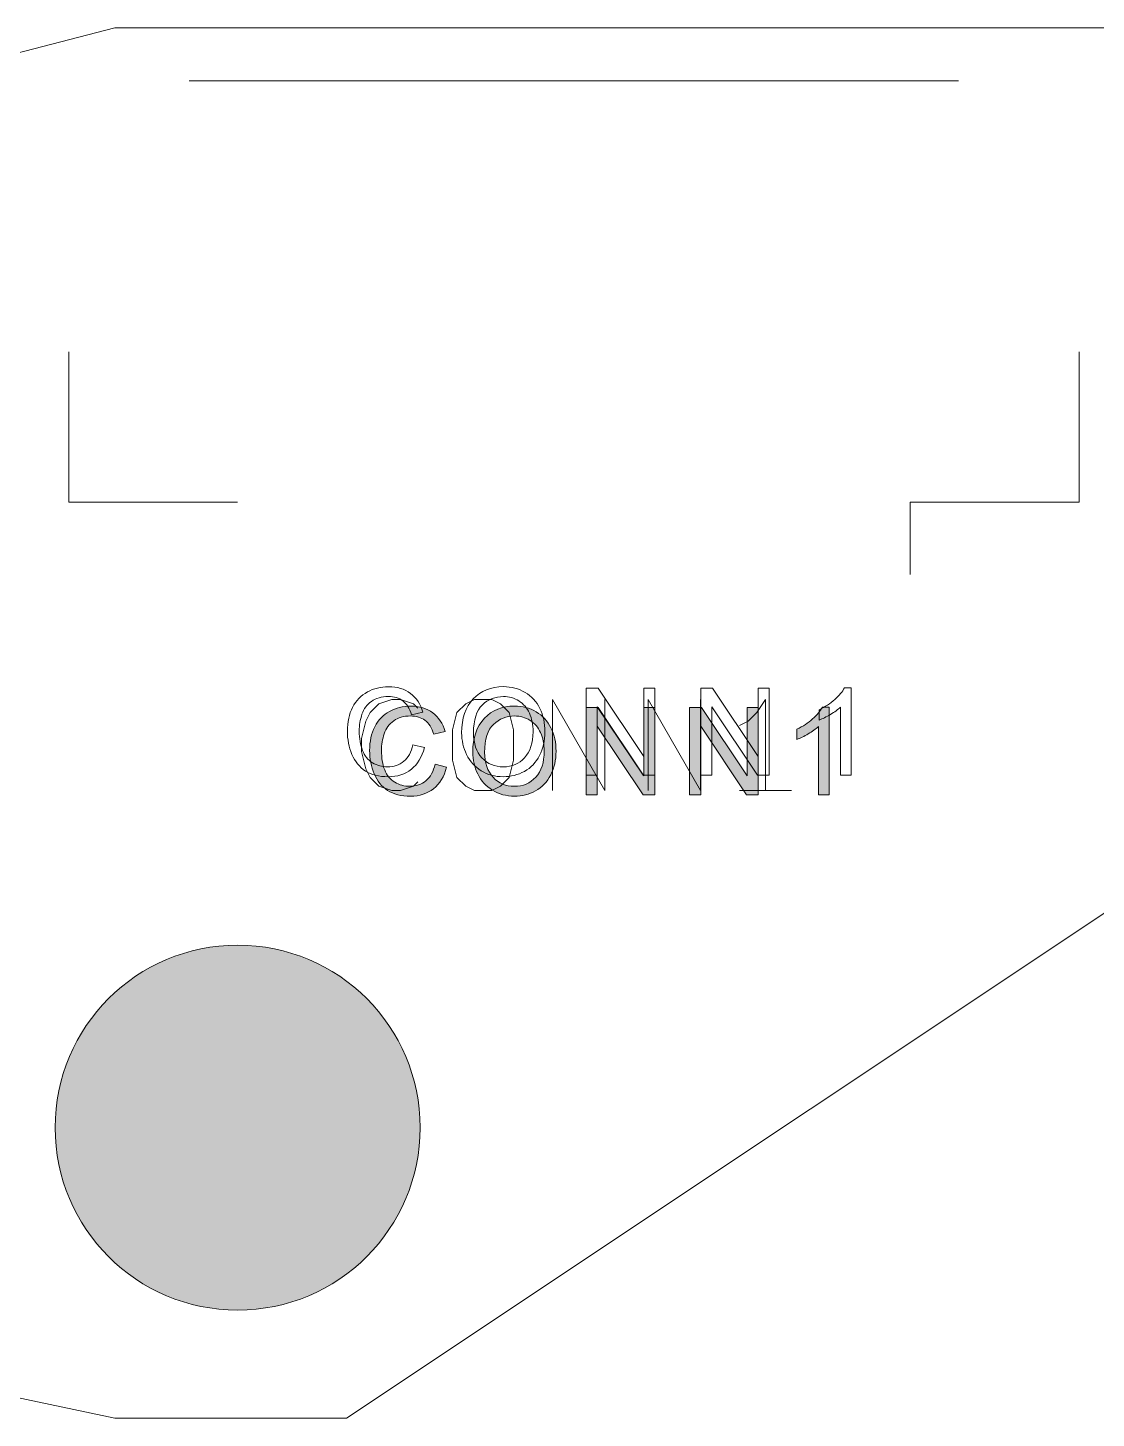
# Model space of a CAD drawing. Header units: inches. Extents: x 0 to 1.18, y 0 to 0.6.
# Drawn here: x 0.439 to 0.9, y 0.001 to 0.601 of the extents above; entities that cross this region are included whole.
import ezdxf

# ---------------------------------------------------------------- set-up
doc = ezdxf.new("R2010")
doc.units = ezdxf.units.IN
doc.header["$MEASUREMENT"] = 0
doc.layers.add('Layer 1', color=7, linetype='Continuous', lineweight=0)

# ---------------------------------------------------------------- blocks, each defined once
blk = doc.blocks.new('Block_4')
at = {"layer": 'Layer 1', "transparency": 33554687}
h = blk.add_hatch(color=7, dxfattribs=at)
h.dxf.hatch_style = 2
edge = h.paths.add_edge_path()
edge.add_spline(control_points=[(0.61513, 0.28328), (0.61513, 0.28328), (0.6201, 0.28201), (0.6201, 0.28201), (0.61906, 0.27794), (0.61719, 0.27482), (0.61447, 0.27268), (0.61176, 0.27053), (0.60845, 0.26946), (0.60455, 0.26946), (0.60049, 0.26946), (0.5972, 0.27029), (0.59466, 0.27193), (0.59212, 0.27357), (0.5902, 0.27596), (0.58887, 0.27911), (0.58755, 0.28223), (0.58689, 0.28558), (0.58689, 0.28917), (0.58689, 0.29308), (0.58763, 0.29649), (0.58912, 0.29941), (0.59062, 0.30232), (0.59275, 0.30454), (0.59551, 0.30605), (0.59827, 0.30756), (0.6013, 0.30832), (0.60461, 0.30832), (0.60838, 0.30832), (0.61155, 0.30736), (0.61411, 0.30545), (0.61667, 0.30353), (0.61845, 0.30084), (0.61947, 0.29737), (0.61947, 0.29737), (0.61457, 0.29622), (0.61457, 0.29622), (0.61369, 0.29895), (0.61243, 0.30094), (0.61077, 0.30219), (0.60912, 0.30344), (0.60703, 0.30406), (0.60452, 0.30406), (0.60163, 0.30406), (0.59922, 0.30337), (0.59728, 0.30199), (0.59534, 0.3006), (0.59398, 0.29875), (0.59319, 0.29641), (0.59241, 0.29408), (0.59201, 0.29167), (0.59201, 0.2892), (0.59201, 0.286), (0.59248, 0.2832), (0.59341, 0.28083), (0.59433, 0.27844), (0.59578, 0.27667), (0.59775, 0.27549), (0.59972, 0.27431), (0.60185, 0.27371), (0.60414, 0.27371), (0.60692, 0.27371), (0.60928, 0.27452), (0.61121, 0.27612), (0.61313, 0.27772), (0.61445, 0.28011), (0.61513, 0.28328)], knot_values=[0, 0, 0, 0, 1, 1, 1, 2, 2, 2, 3, 3, 3, 4, 4, 4, 5, 5, 5, 6, 6, 6, 7, 7, 7, 8, 8, 8, 9, 9, 9, 10, 10, 10, 11, 11, 11, 12, 12, 12, 13, 13, 13, 14, 14, 14, 15, 15, 15, 16, 16, 16, 17, 17, 17, 18, 18, 18, 19, 19, 19, 20, 20, 20, 21, 21, 21, 22, 22, 22, 22], degree=3, periodic=0)
h = blk.add_hatch(color=7, dxfattribs=at)
h.dxf.hatch_style = 2
edge = h.paths.add_edge_path()
edge.add_spline(control_points=[(0.63652, 0.28832), (0.63652, 0.28379), (0.63774, 0.28022), (0.64016, 0.27761), (0.64261, 0.27501), (0.64566, 0.27371), (0.64933, 0.27371), (0.65308, 0.27371), (0.65616, 0.27504), (0.65857, 0.27767), (0.66098, 0.2803), (0.6622, 0.28402), (0.6622, 0.28887), (0.6622, 0.29192), (0.66168, 0.29459), (0.66064, 0.29687), (0.65961, 0.29915), (0.65809, 0.30092), (0.65611, 0.30218), (0.65412, 0.30343), (0.65188, 0.30406), (0.64941, 0.30406), (0.64589, 0.30406), (0.64286, 0.30285), (0.64033, 0.30044), (0.63779, 0.29801), (0.63652, 0.29398), (0.63652, 0.28832)], knot_values=[0, 0, 0, 0, 1, 1, 1, 2, 2, 2, 3, 3, 3, 4, 4, 4, 5, 5, 5, 6, 6, 6, 7, 7, 7, 8, 8, 8, 9, 9, 9, 9], degree=3, periodic=0)
edge = h.paths.add_edge_path()
edge.add_spline(control_points=[(0.63139, 0.2884), (0.63139, 0.29464), (0.63307, 0.29952), (0.63641, 0.30305), (0.63976, 0.30658), (0.64408, 0.30834), (0.64939, 0.30834), (0.65285, 0.30834), (0.65598, 0.30752), (0.65876, 0.30585), (0.66155, 0.3042), (0.66367, 0.30189), (0.66513, 0.29892), (0.6666, 0.29596), (0.66732, 0.2926), (0.66732, 0.28884), (0.66732, 0.28503), (0.66656, 0.28162), (0.66501, 0.27862), (0.66348, 0.27561), (0.6613, 0.27333), (0.65849, 0.27178), (0.65567, 0.27024), (0.65262, 0.26946), (0.64936, 0.26946), (0.64582, 0.26946), (0.64266, 0.27032), (0.63988, 0.27203), (0.63708, 0.27374), (0.63498, 0.27607), (0.63354, 0.27903), (0.63211, 0.28198), (0.63139, 0.2851), (0.63139, 0.2884)], knot_values=[0, 0, 0, 0, 1, 1, 1, 2, 2, 2, 3, 3, 3, 4, 4, 4, 5, 5, 5, 6, 6, 6, 7, 7, 7, 8, 8, 8, 9, 9, 9, 10, 10, 10, 11, 11, 11, 11], degree=3, periodic=0)
h = blk.add_hatch(color=7, dxfattribs=at)
h.dxf.hatch_style = 2
edge = h.paths.add_edge_path()
edge.add_spline(control_points=[(0.68035, 0.2701), (0.68035, 0.2701), (0.68035, 0.30768), (0.68035, 0.30768), (0.68035, 0.30768), (0.68545, 0.30768), (0.68545, 0.30768), (0.68545, 0.30768), (0.70519, 0.27818), (0.70519, 0.27818), (0.70519, 0.27818), (0.70519, 0.30768), (0.70519, 0.30768), (0.70519, 0.30768), (0.70995, 0.30768), (0.70995, 0.30768), (0.70995, 0.30768), (0.70995, 0.2701), (0.70995, 0.2701), (0.70995, 0.2701), (0.70485, 0.2701), (0.70485, 0.2701), (0.70485, 0.2701), (0.68511, 0.29963), (0.68511, 0.29963), (0.68511, 0.29963), (0.68511, 0.2701), (0.68511, 0.2701), (0.68511, 0.2701), (0.68035, 0.2701), (0.68035, 0.2701)], knot_values=[0, 0, 0, 0, 1, 1, 1, 2, 2, 2, 3, 3, 3, 4, 4, 4, 5, 5, 5, 6, 6, 6, 7, 7, 7, 8, 8, 8, 9, 9, 9, 10, 10, 10, 10], degree=3, periodic=0)
h = blk.add_hatch(color=7, dxfattribs=at)
h.dxf.hatch_style = 2
edge = h.paths.add_edge_path()
edge.add_spline(control_points=[(0.72493, 0.2701), (0.72493, 0.2701), (0.72493, 0.30768), (0.72493, 0.30768), (0.72493, 0.30768), (0.73003, 0.30768), (0.73003, 0.30768), (0.73003, 0.30768), (0.74977, 0.27818), (0.74977, 0.27818), (0.74977, 0.27818), (0.74977, 0.30768), (0.74977, 0.30768), (0.74977, 0.30768), (0.75453, 0.30768), (0.75453, 0.30768), (0.75453, 0.30768), (0.75453, 0.2701), (0.75453, 0.2701), (0.75453, 0.2701), (0.74943, 0.2701), (0.74943, 0.2701), (0.74943, 0.2701), (0.7297, 0.29963), (0.7297, 0.29963), (0.7297, 0.29963), (0.7297, 0.2701), (0.7297, 0.2701), (0.7297, 0.2701), (0.72493, 0.2701), (0.72493, 0.2701)], knot_values=[0, 0, 0, 0, 1, 1, 1, 2, 2, 2, 3, 3, 3, 4, 4, 4, 5, 5, 5, 6, 6, 6, 7, 7, 7, 8, 8, 8, 9, 9, 9, 10, 10, 10, 10], degree=3, periodic=0)
h = blk.add_hatch(color=7, dxfattribs=at)
h.dxf.hatch_style = 2
edge = h.paths.add_edge_path()
edge.add_spline(control_points=[(0.78507, 0.2701), (0.78507, 0.2701), (0.78046, 0.2701), (0.78046, 0.2701), (0.78046, 0.2701), (0.78046, 0.2995), (0.78046, 0.2995), (0.77935, 0.29844), (0.77789, 0.29738), (0.7761, 0.29632), (0.77429, 0.29526), (0.77266, 0.29447), (0.77123, 0.29394), (0.77123, 0.29394), (0.77123, 0.29839), (0.77123, 0.29839), (0.77382, 0.29961), (0.77607, 0.30108), (0.77799, 0.30281), (0.77993, 0.30453), (0.78129, 0.30621), (0.7821, 0.30783), (0.7821, 0.30783), (0.78507, 0.30783), (0.78507, 0.30783), (0.78507, 0.30783), (0.78507, 0.2701), (0.78507, 0.2701)], knot_values=[0, 0, 0, 0, 1, 1, 1, 2, 2, 2, 3, 3, 3, 4, 4, 4, 5, 5, 5, 6, 6, 6, 7, 7, 7, 8, 8, 8, 9, 9, 9, 9], degree=3, periodic=0)
at = {"layer": 'Layer 1'}
for points, knots in [([(0.61513, 0.28328), (0.61513, 0.28328), (0.6201, 0.28201), (0.6201, 0.28201), (0.61906, 0.27794), (0.61719, 0.27482), (0.61447, 0.27268), (0.61176, 0.27053), (0.60845, 0.26946), (0.60455, 0.26946), (0.60049, 0.26946), (0.5972, 0.27029), (0.59466, 0.27193), (0.59212, 0.27357), (0.5902, 0.27596), (0.58887, 0.27911), (0.58755, 0.28223), (0.58689, 0.28558), (0.58689, 0.28917), (0.58689, 0.29308), (0.58763, 0.29649), (0.58912, 0.29941), (0.59062, 0.30232), (0.59275, 0.30454), (0.59551, 0.30605), (0.59827, 0.30756), (0.6013, 0.30832), (0.60461, 0.30832), (0.60838, 0.30832), (0.61155, 0.30736), (0.61411, 0.30545), (0.61667, 0.30353), (0.61845, 0.30084), (0.61947, 0.29737), (0.61947, 0.29737), (0.61457, 0.29622), (0.61457, 0.29622), (0.61369, 0.29895), (0.61243, 0.30094), (0.61077, 0.30219), (0.60912, 0.30344), (0.60703, 0.30406), (0.60452, 0.30406), (0.60163, 0.30406), (0.59922, 0.30337), (0.59728, 0.30199), (0.59534, 0.3006), (0.59398, 0.29875), (0.59319, 0.29641), (0.59241, 0.29408), (0.59201, 0.29167), (0.59201, 0.2892), (0.59201, 0.286), (0.59248, 0.2832), (0.59341, 0.28083), (0.59433, 0.27844), (0.59578, 0.27667), (0.59775, 0.27549), (0.59972, 0.27431), (0.60185, 0.27371), (0.60414, 0.27371), (0.60692, 0.27371), (0.60928, 0.27452), (0.61121, 0.27612), (0.61313, 0.27772), (0.61445, 0.28011), (0.61513, 0.28328)], [0, 0, 0, 0, 1, 1, 1, 2, 2, 2, 3, 3, 3, 4, 4, 4, 5, 5, 5, 6, 6, 6, 7, 7, 7, 8, 8, 8, 9, 9, 9, 10, 10, 10, 11, 11, 11, 12, 12, 12, 13, 13, 13, 14, 14, 14, 15, 15, 15, 16, 16, 16, 17, 17, 17, 18, 18, 18, 19, 19, 19, 20, 20, 20, 21, 21, 21, 22, 22, 22, 22]), ([(0.63139, 0.2884), (0.63139, 0.29464), (0.63307, 0.29952), (0.63641, 0.30305), (0.63976, 0.30658), (0.64408, 0.30834), (0.64939, 0.30834), (0.65285, 0.30834), (0.65598, 0.30752), (0.65876, 0.30585), (0.66155, 0.3042), (0.66367, 0.30189), (0.66513, 0.29892), (0.6666, 0.29596), (0.66732, 0.2926), (0.66732, 0.28884), (0.66732, 0.28503), (0.66656, 0.28162), (0.66501, 0.27862), (0.66348, 0.27561), (0.6613, 0.27333), (0.65849, 0.27178), (0.65567, 0.27024), (0.65262, 0.26946), (0.64936, 0.26946), (0.64582, 0.26946), (0.64266, 0.27032), (0.63988, 0.27203), (0.63708, 0.27374), (0.63498, 0.27607), (0.63354, 0.27903), (0.63211, 0.28198), (0.63139, 0.2851), (0.63139, 0.2884)], [0, 0, 0, 0, 1, 1, 1, 2, 2, 2, 3, 3, 3, 4, 4, 4, 5, 5, 5, 6, 6, 6, 7, 7, 7, 8, 8, 8, 9, 9, 9, 10, 10, 10, 11, 11, 11, 11]), ([(0.68035, 0.2701), (0.68035, 0.2701), (0.68035, 0.30768), (0.68035, 0.30768), (0.68035, 0.30768), (0.68545, 0.30768), (0.68545, 0.30768), (0.68545, 0.30768), (0.70519, 0.27818), (0.70519, 0.27818), (0.70519, 0.27818), (0.70519, 0.30768), (0.70519, 0.30768), (0.70519, 0.30768), (0.70995, 0.30768), (0.70995, 0.30768), (0.70995, 0.30768), (0.70995, 0.2701), (0.70995, 0.2701), (0.70995, 0.2701), (0.70485, 0.2701), (0.70485, 0.2701), (0.70485, 0.2701), (0.68511, 0.29963), (0.68511, 0.29963), (0.68511, 0.29963), (0.68511, 0.2701), (0.68511, 0.2701), (0.68511, 0.2701), (0.68035, 0.2701), (0.68035, 0.2701)], [0, 0, 0, 0, 1, 1, 1, 2, 2, 2, 3, 3, 3, 4, 4, 4, 5, 5, 5, 6, 6, 6, 7, 7, 7, 8, 8, 8, 9, 9, 9, 10, 10, 10, 10]), ([(0.72493, 0.2701), (0.72493, 0.2701), (0.72493, 0.30768), (0.72493, 0.30768), (0.72493, 0.30768), (0.73003, 0.30768), (0.73003, 0.30768), (0.73003, 0.30768), (0.74977, 0.27818), (0.74977, 0.27818), (0.74977, 0.27818), (0.74977, 0.30768), (0.74977, 0.30768), (0.74977, 0.30768), (0.75453, 0.30768), (0.75453, 0.30768), (0.75453, 0.30768), (0.75453, 0.2701), (0.75453, 0.2701), (0.75453, 0.2701), (0.74943, 0.2701), (0.74943, 0.2701), (0.74943, 0.2701), (0.7297, 0.29963), (0.7297, 0.29963), (0.7297, 0.29963), (0.7297, 0.2701), (0.7297, 0.2701), (0.7297, 0.2701), (0.72493, 0.2701), (0.72493, 0.2701)], [0, 0, 0, 0, 1, 1, 1, 2, 2, 2, 3, 3, 3, 4, 4, 4, 5, 5, 5, 6, 6, 6, 7, 7, 7, 8, 8, 8, 9, 9, 9, 10, 10, 10, 10]), ([(0.78507, 0.2701), (0.78507, 0.2701), (0.78046, 0.2701), (0.78046, 0.2701), (0.78046, 0.2701), (0.78046, 0.2995), (0.78046, 0.2995), (0.77935, 0.29844), (0.77789, 0.29738), (0.7761, 0.29632), (0.77429, 0.29526), (0.77266, 0.29447), (0.77123, 0.29394), (0.77123, 0.29394), (0.77123, 0.29839), (0.77123, 0.29839), (0.77382, 0.29961), (0.77607, 0.30108), (0.77799, 0.30281), (0.77993, 0.30453), (0.78129, 0.30621), (0.7821, 0.30783), (0.7821, 0.30783), (0.78507, 0.30783), (0.78507, 0.30783), (0.78507, 0.30783), (0.78507, 0.2701), (0.78507, 0.2701)], [0, 0, 0, 0, 1, 1, 1, 2, 2, 2, 3, 3, 3, 4, 4, 4, 5, 5, 5, 6, 6, 6, 7, 7, 7, 8, 8, 8, 9, 9, 9, 9]), ([(0.63652, 0.28832), (0.63652, 0.28379), (0.63774, 0.28022), (0.64016, 0.27761), (0.64261, 0.27501), (0.64566, 0.27371), (0.64933, 0.27371), (0.65308, 0.27371), (0.65616, 0.27504), (0.65857, 0.27767), (0.66098, 0.2803), (0.6622, 0.28402), (0.6622, 0.28887), (0.6622, 0.29192), (0.66168, 0.29459), (0.66064, 0.29687), (0.65961, 0.29915), (0.65809, 0.30092), (0.65611, 0.30218), (0.65412, 0.30343), (0.65188, 0.30406), (0.64941, 0.30406), (0.64589, 0.30406), (0.64286, 0.30285), (0.64033, 0.30044), (0.63779, 0.29801), (0.63652, 0.29398), (0.63652, 0.28832)], [0, 0, 0, 0, 1, 1, 1, 2, 2, 2, 3, 3, 3, 4, 4, 4, 5, 5, 5, 6, 6, 6, 7, 7, 7, 8, 8, 8, 9, 9, 9, 9])]:
    blk.add_open_spline(points, degree=3, knots=knots, dxfattribs=at)
blk = doc.blocks.new('Block_3')
at = {"layer": 'Layer 1'}
blk.add_blockref('Block_4', (0, 0), dxfattribs=at)
blk = doc.blocks.new('Block_6')
at = {"layer": 'Layer 1', "color": 7, "lineweight": 15}
for points, knots in [([(0.60554, 0.29166), (0.60554, 0.29166), (0.61051, 0.2904), (0.61051, 0.2904), (0.60947, 0.28632), (0.6076, 0.2832), (0.60489, 0.28106), (0.60217, 0.27892), (0.59886, 0.27785), (0.59496, 0.27785), (0.5909, 0.27785), (0.58761, 0.27867), (0.58507, 0.28031), (0.58253, 0.28196), (0.58061, 0.28435), (0.57928, 0.28748), (0.57796, 0.29061), (0.5773, 0.29397), (0.5773, 0.29755), (0.5773, 0.30147), (0.57804, 0.30488), (0.57954, 0.30779), (0.58103, 0.3107), (0.58316, 0.31292), (0.58592, 0.31443), (0.58868, 0.31594), (0.59172, 0.3167), (0.59502, 0.3167), (0.5988, 0.3167), (0.60196, 0.31574), (0.60452, 0.31383), (0.60708, 0.31192), (0.60886, 0.30922), (0.60988, 0.30575), (0.60988, 0.30575), (0.60498, 0.3046), (0.60498, 0.3046), (0.6041, 0.30733), (0.60284, 0.30933), (0.60118, 0.31057), (0.59953, 0.31182), (0.59744, 0.31245), (0.59493, 0.31245), (0.59204, 0.31245), (0.58963, 0.31175), (0.58769, 0.31037), (0.58575, 0.30899), (0.58439, 0.30713), (0.5836, 0.3048), (0.58282, 0.30246), (0.58242, 0.30006), (0.58242, 0.29758), (0.58242, 0.29438), (0.58289, 0.29159), (0.58382, 0.28921), (0.58474, 0.28682), (0.5862, 0.28505), (0.58816, 0.28387), (0.59013, 0.28269), (0.59226, 0.28209), (0.59455, 0.28209), (0.59733, 0.28209), (0.59969, 0.2829), (0.60162, 0.2845), (0.60354, 0.28611), (0.60486, 0.28849), (0.60554, 0.29166)], [0, 0, 0, 0, 1, 1, 1, 2, 2, 2, 3, 3, 3, 4, 4, 4, 5, 5, 5, 6, 6, 6, 7, 7, 7, 8, 8, 8, 9, 9, 9, 10, 10, 10, 11, 11, 11, 12, 12, 12, 13, 13, 13, 14, 14, 14, 15, 15, 15, 16, 16, 16, 17, 17, 17, 18, 18, 18, 19, 19, 19, 20, 20, 20, 21, 21, 21, 22, 22, 22, 22]), ([(0.62659, 0.29679), (0.62659, 0.30302), (0.62827, 0.3079), (0.63161, 0.31143), (0.63496, 0.31496), (0.63928, 0.31672), (0.64459, 0.31672), (0.64804, 0.31672), (0.65118, 0.3159), (0.65396, 0.31424), (0.65675, 0.31258), (0.65887, 0.31027), (0.66033, 0.3073), (0.6618, 0.30434), (0.66252, 0.30098), (0.66252, 0.29722), (0.66252, 0.29341), (0.66176, 0.29), (0.66021, 0.28699), (0.65868, 0.28398), (0.65649, 0.28171), (0.65369, 0.28016), (0.65087, 0.27862), (0.64781, 0.27785), (0.64456, 0.27785), (0.64102, 0.27785), (0.63786, 0.2787), (0.63508, 0.28041), (0.63228, 0.28212), (0.63018, 0.28444), (0.62874, 0.2874), (0.62731, 0.29036), (0.62659, 0.29348), (0.62659, 0.29679)], [0, 0, 0, 0, 1, 1, 1, 2, 2, 2, 3, 3, 3, 4, 4, 4, 5, 5, 5, 6, 6, 6, 7, 7, 7, 8, 8, 8, 9, 9, 9, 10, 10, 10, 11, 11, 11, 11]), ([(0.63171, 0.29671), (0.63171, 0.29218), (0.63293, 0.28861), (0.63536, 0.286), (0.6378, 0.28339), (0.64086, 0.28209), (0.64453, 0.28209), (0.64827, 0.28209), (0.65135, 0.28342), (0.65377, 0.28604), (0.65618, 0.28868), (0.6574, 0.29241), (0.6574, 0.29725), (0.6574, 0.30031), (0.65687, 0.30297), (0.65584, 0.30526), (0.65481, 0.30754), (0.65329, 0.30931), (0.65131, 0.31056), (0.64932, 0.31181), (0.64708, 0.31245), (0.64461, 0.31245), (0.64109, 0.31245), (0.63806, 0.31123), (0.63553, 0.30882), (0.63299, 0.3064), (0.63171, 0.30236), (0.63171, 0.29671)], [0, 0, 0, 0, 1, 1, 1, 2, 2, 2, 3, 3, 3, 4, 4, 4, 5, 5, 5, 6, 6, 6, 7, 7, 7, 8, 8, 8, 9, 9, 9, 9]), ([(0.68034, 0.27848), (0.68034, 0.27848), (0.68034, 0.31606), (0.68034, 0.31606), (0.68034, 0.31606), (0.68544, 0.31606), (0.68544, 0.31606), (0.68544, 0.31606), (0.70517, 0.28656), (0.70517, 0.28656), (0.70517, 0.28656), (0.70517, 0.31606), (0.70517, 0.31606), (0.70517, 0.31606), (0.70993, 0.31606), (0.70993, 0.31606), (0.70993, 0.31606), (0.70993, 0.27848), (0.70993, 0.27848), (0.70993, 0.27848), (0.70483, 0.27848), (0.70483, 0.27848), (0.70483, 0.27848), (0.6851, 0.30801), (0.6851, 0.30801), (0.6851, 0.30801), (0.6851, 0.27848), (0.6851, 0.27848), (0.6851, 0.27848), (0.68034, 0.27848), (0.68034, 0.27848)], [0, 0, 0, 0, 1, 1, 1, 2, 2, 2, 3, 3, 3, 4, 4, 4, 5, 5, 5, 6, 6, 6, 7, 7, 7, 8, 8, 8, 9, 9, 9, 10, 10, 10, 10]), ([(0.72971, 0.27848), (0.72971, 0.27848), (0.72971, 0.31606), (0.72971, 0.31606), (0.72971, 0.31606), (0.73481, 0.31606), (0.73481, 0.31606), (0.73481, 0.31606), (0.75454, 0.28656), (0.75454, 0.28656), (0.75454, 0.28656), (0.75454, 0.31606), (0.75454, 0.31606), (0.75454, 0.31606), (0.7593, 0.31606), (0.7593, 0.31606), (0.7593, 0.31606), (0.7593, 0.27848), (0.7593, 0.27848), (0.7593, 0.27848), (0.7542, 0.27848), (0.7542, 0.27848), (0.7542, 0.27848), (0.73447, 0.30801), (0.73447, 0.30801), (0.73447, 0.30801), (0.73447, 0.27848), (0.73447, 0.27848), (0.73447, 0.27848), (0.72971, 0.27848), (0.72971, 0.27848)], [0, 0, 0, 0, 1, 1, 1, 2, 2, 2, 3, 3, 3, 4, 4, 4, 5, 5, 5, 6, 6, 6, 7, 7, 7, 8, 8, 8, 9, 9, 9, 10, 10, 10, 10]), ([(0.79465, 0.27848), (0.79465, 0.27848), (0.79004, 0.27848), (0.79004, 0.27848), (0.79004, 0.27848), (0.79004, 0.30788), (0.79004, 0.30788), (0.78893, 0.30682), (0.78746, 0.30577), (0.78567, 0.3047), (0.78387, 0.30364), (0.78224, 0.30285), (0.7808, 0.30232), (0.7808, 0.30232), (0.7808, 0.30678), (0.7808, 0.30678), (0.78339, 0.30799), (0.78564, 0.30946), (0.78757, 0.31119), (0.78951, 0.31291), (0.79087, 0.31459), (0.79168, 0.31621), (0.79168, 0.31621), (0.79465, 0.31621), (0.79465, 0.31621), (0.79465, 0.31621), (0.79465, 0.27848), (0.79465, 0.27848)], [0, 0, 0, 0, 1, 1, 1, 2, 2, 2, 3, 3, 3, 4, 4, 4, 5, 5, 5, 6, 6, 6, 7, 7, 7, 8, 8, 8, 9, 9, 9, 9])]:
    blk.add_open_spline(points, degree=3, knots=knots, dxfattribs=at)
blk = doc.blocks.new('Block_5')
at = {"layer": 'Layer 1'}
blk.add_blockref('Block_6', (0, 0), dxfattribs=at)
blk = doc.blocks.new('Block_7')
at = {"layer": 'Layer 1', "transparency": 33554687}
h = blk.add_hatch(color=7, dxfattribs=at)
h.dxf.hatch_style = 2
edge = h.paths.add_edge_path()
edge.add_spline(control_points=[(0.58709, 0.30561), (0.58709, 0.30561), (0.59084, 0.30936), (0.59084, 0.30936)], knot_values=[0, 0, 0, 0, 1, 1, 1, 1], degree=3, periodic=0)
edge.add_line((0.59084, 0.30936), (0.58709, 0.30561))
h = blk.add_hatch(color=7, dxfattribs=at)
h.dxf.hatch_style = 2
edge = h.paths.add_edge_path()
edge.add_spline(control_points=[(0.59084, 0.30936), (0.59084, 0.30936), (0.59646, 0.31123), (0.59646, 0.31123)], knot_values=[0, 0, 0, 0, 1, 1, 1, 1], degree=3, periodic=0)
edge.add_line((0.59646, 0.31123), (0.59084, 0.30936))
h = blk.add_hatch(color=7, dxfattribs=at)
h.dxf.hatch_style = 2
edge = h.paths.add_edge_path()
edge.add_spline(control_points=[(0.59646, 0.31123), (0.59646, 0.31123), (0.60021, 0.31123), (0.60021, 0.31123)], knot_values=[0, 0, 0, 0, 1, 1, 1, 1], degree=3, periodic=0)
edge.add_line((0.60021, 0.31123), (0.59646, 0.31123))
h = blk.add_hatch(color=7, dxfattribs=at)
h.dxf.hatch_style = 2
edge = h.paths.add_edge_path()
edge.add_spline(control_points=[(0.60021, 0.31123), (0.60021, 0.31123), (0.60583, 0.30936), (0.60583, 0.30936)], knot_values=[0, 0, 0, 0, 1, 1, 1, 1], degree=3, periodic=0)
edge.add_line((0.60583, 0.30936), (0.60021, 0.31123))
h = blk.add_hatch(color=7, dxfattribs=at)
h.dxf.hatch_style = 2
edge = h.paths.add_edge_path()
edge.add_spline(control_points=[(0.60583, 0.30936), (0.60583, 0.30936), (0.60771, 0.30748), (0.60771, 0.30748)], knot_values=[0, 0, 0, 0, 1, 1, 1, 1], degree=3, periodic=0)
edge.add_line((0.60771, 0.30748), (0.60583, 0.30936))
h = blk.add_hatch(color=7, dxfattribs=at)
h.dxf.hatch_style = 2
edge = h.paths.add_edge_path()
edge.add_spline(control_points=[(0.62458, 0.30561), (0.62458, 0.30561), (0.62833, 0.30936), (0.62833, 0.30936)], knot_values=[0, 0, 0, 0, 1, 1, 1, 1], degree=3, periodic=0)
edge.add_line((0.62833, 0.30936), (0.62458, 0.30561))
h = blk.add_hatch(color=7, dxfattribs=at)
h.dxf.hatch_style = 2
edge = h.paths.add_edge_path()
edge.add_spline(control_points=[(0.62833, 0.30936), (0.62833, 0.30936), (0.63208, 0.31123), (0.63208, 0.31123)], knot_values=[0, 0, 0, 0, 1, 1, 1, 1], degree=3, periodic=0)
edge.add_line((0.63208, 0.31123), (0.62833, 0.30936))
h = blk.add_hatch(color=7, dxfattribs=at)
h.dxf.hatch_style = 2
edge = h.paths.add_edge_path()
edge.add_spline(control_points=[(0.63208, 0.31123), (0.63208, 0.31123), (0.63958, 0.31123), (0.63958, 0.31123)], knot_values=[0, 0, 0, 0, 1, 1, 1, 1], degree=3, periodic=0)
edge.add_line((0.63958, 0.31123), (0.63208, 0.31123))
h = blk.add_hatch(color=7, dxfattribs=at)
h.dxf.hatch_style = 2
edge = h.paths.add_edge_path()
edge.add_spline(control_points=[(0.63958, 0.31123), (0.63958, 0.31123), (0.64333, 0.30936), (0.64333, 0.30936)], knot_values=[0, 0, 0, 0, 1, 1, 1, 1], degree=3, periodic=0)
edge.add_line((0.64333, 0.30936), (0.63958, 0.31123))
h = blk.add_hatch(color=7, dxfattribs=at)
h.dxf.hatch_style = 2
edge = h.paths.add_edge_path()
edge.add_spline(control_points=[(0.64333, 0.30936), (0.64333, 0.30936), (0.64708, 0.30561), (0.64708, 0.30561)], knot_values=[0, 0, 0, 0, 1, 1, 1, 1], degree=3, periodic=0)
edge.add_line((0.64708, 0.30561), (0.64333, 0.30936))
h = blk.add_hatch(color=7, dxfattribs=at)
h.dxf.hatch_style = 2
edge = h.paths.add_edge_path()
edge.add_spline(control_points=[(0.66583, 0.27186), (0.66583, 0.27186), (0.66583, 0.31123), (0.66583, 0.31123)], knot_values=[0, 0, 0, 0, 1, 1, 1, 1], degree=3, periodic=0)
edge.add_line((0.66583, 0.31123), (0.66583, 0.27186))
h = blk.add_hatch(color=7, dxfattribs=at)
h.dxf.hatch_style = 2
edge = h.paths.add_edge_path()
edge.add_spline(control_points=[(0.66583, 0.31123), (0.66583, 0.31123), (0.68833, 0.27186), (0.68833, 0.27186)], knot_values=[0, 0, 0, 0, 1, 1, 1, 1], degree=3, periodic=0)
edge.add_line((0.68833, 0.27186), (0.66583, 0.31123))
h = blk.add_hatch(color=7, dxfattribs=at)
h.dxf.hatch_style = 2
edge = h.paths.add_edge_path()
edge.add_spline(control_points=[(0.68833, 0.27186), (0.68833, 0.27186), (0.68833, 0.31123), (0.68833, 0.31123)], knot_values=[0, 0, 0, 0, 1, 1, 1, 1], degree=3, periodic=0)
edge.add_line((0.68833, 0.31123), (0.68833, 0.27186))
h = blk.add_hatch(color=7, dxfattribs=at)
h.dxf.hatch_style = 2
edge = h.paths.add_edge_path()
edge.add_spline(control_points=[(0.70707, 0.27186), (0.70707, 0.27186), (0.70707, 0.31123), (0.70707, 0.31123)], knot_values=[0, 0, 0, 0, 1, 1, 1, 1], degree=3, periodic=0)
edge.add_line((0.70707, 0.31123), (0.70707, 0.27186))
h = blk.add_hatch(color=7, dxfattribs=at)
h.dxf.hatch_style = 2
edge = h.paths.add_edge_path()
edge.add_spline(control_points=[(0.70707, 0.31123), (0.70707, 0.31123), (0.72957, 0.27186), (0.72957, 0.27186)], knot_values=[0, 0, 0, 0, 1, 1, 1, 1], degree=3, periodic=0)
edge.add_line((0.72957, 0.27186), (0.70707, 0.31123))
h = blk.add_hatch(color=7, dxfattribs=at)
h.dxf.hatch_style = 2
edge = h.paths.add_edge_path()
edge.add_spline(control_points=[(0.72957, 0.27186), (0.72957, 0.27186), (0.72957, 0.31123), (0.72957, 0.31123)], knot_values=[0, 0, 0, 0, 1, 1, 1, 1], degree=3, periodic=0)
edge.add_line((0.72957, 0.31123), (0.72957, 0.27186))
h = blk.add_hatch(color=7, dxfattribs=at)
h.dxf.hatch_style = 2
edge = h.paths.add_edge_path()
edge.add_spline(control_points=[(0.75769, 0.31123), (0.75769, 0.31123), (0.75394, 0.30561), (0.75394, 0.30561)], knot_values=[0, 0, 0, 0, 1, 1, 1, 1], degree=3, periodic=0)
edge.add_line((0.75394, 0.30561), (0.75769, 0.31123))
h = blk.add_hatch(color=7, dxfattribs=at)
h.dxf.hatch_style = 2
edge = h.paths.add_edge_path()
edge.add_spline(control_points=[(0.75769, 0.27186), (0.75769, 0.27186), (0.75769, 0.31123), (0.75769, 0.31123)], knot_values=[0, 0, 0, 0, 1, 1, 1, 1], degree=3, periodic=0)
edge.add_line((0.75769, 0.31123), (0.75769, 0.27186))
h = blk.add_hatch(color=7, dxfattribs=at)
h.dxf.hatch_style = 2
edge = h.paths.add_edge_path()
edge.add_spline(control_points=[(0.58334, 0.29436), (0.58334, 0.29436), (0.58521, 0.30186), (0.58521, 0.30186)], knot_values=[0, 0, 0, 0, 1, 1, 1, 1], degree=3, periodic=0)
edge.add_line((0.58521, 0.30186), (0.58334, 0.29436))
h = blk.add_hatch(color=7, dxfattribs=at)
h.dxf.hatch_style = 2
edge = h.paths.add_edge_path()
edge.add_spline(control_points=[(0.58521, 0.30186), (0.58521, 0.30186), (0.58709, 0.30561), (0.58709, 0.30561)], knot_values=[0, 0, 0, 0, 1, 1, 1, 1], degree=3, periodic=0)
edge.add_line((0.58709, 0.30561), (0.58521, 0.30186))
h = blk.add_hatch(color=7, dxfattribs=at)
h.dxf.hatch_style = 2
edge = h.paths.add_edge_path()
edge.add_spline(control_points=[(0.62271, 0.29811), (0.62271, 0.29811), (0.62458, 0.30561), (0.62458, 0.30561)], knot_values=[0, 0, 0, 0, 1, 1, 1, 1], degree=3, periodic=0)
edge.add_line((0.62458, 0.30561), (0.62271, 0.29811))
h = blk.add_hatch(color=7, dxfattribs=at)
h.dxf.hatch_style = 2
edge = h.paths.add_edge_path()
edge.add_spline(control_points=[(0.64708, 0.30561), (0.64708, 0.30561), (0.64896, 0.29811), (0.64896, 0.29811)], knot_values=[0, 0, 0, 0, 1, 1, 1, 1], degree=3, periodic=0)
edge.add_line((0.64896, 0.29811), (0.64708, 0.30561))
h = blk.add_hatch(color=7, dxfattribs=at)
h.dxf.hatch_style = 2
edge = h.paths.add_edge_path()
edge.add_spline(control_points=[(0.75019, 0.30186), (0.75019, 0.30186), (0.74644, 0.29998), (0.74644, 0.29998)], knot_values=[0, 0, 0, 0, 1, 1, 1, 1], degree=3, periodic=0)
edge.add_line((0.74644, 0.29998), (0.75019, 0.30186))
h = blk.add_hatch(color=7, dxfattribs=at)
h.dxf.hatch_style = 2
edge = h.paths.add_edge_path()
edge.add_spline(control_points=[(0.75394, 0.30561), (0.75394, 0.30561), (0.75019, 0.30186), (0.75019, 0.30186)], knot_values=[0, 0, 0, 0, 1, 1, 1, 1], degree=3, periodic=0)
edge.add_line((0.75019, 0.30186), (0.75394, 0.30561))
h = blk.add_hatch(color=7, dxfattribs=at)
h.dxf.hatch_style = 2
edge = h.paths.add_edge_path()
edge.add_spline(control_points=[(0.58334, 0.28874), (0.58334, 0.28874), (0.58334, 0.29436), (0.58334, 0.29436)], knot_values=[0, 0, 0, 0, 1, 1, 1, 1], degree=3, periodic=0)
edge.add_line((0.58334, 0.29436), (0.58334, 0.28874))
h = blk.add_hatch(color=7, dxfattribs=at)
h.dxf.hatch_style = 2
edge = h.paths.add_edge_path()
edge.add_spline(control_points=[(0.62271, 0.28499), (0.62271, 0.28499), (0.62271, 0.29811), (0.62271, 0.29811)], knot_values=[0, 0, 0, 0, 1, 1, 1, 1], degree=3, periodic=0)
edge.add_line((0.62271, 0.29811), (0.62271, 0.28499))
h = blk.add_hatch(color=7, dxfattribs=at)
h.dxf.hatch_style = 2
edge = h.paths.add_edge_path()
edge.add_spline(control_points=[(0.64896, 0.29811), (0.64896, 0.29811), (0.64896, 0.28499), (0.64896, 0.28499)], knot_values=[0, 0, 0, 0, 1, 1, 1, 1], degree=3, periodic=0)
edge.add_line((0.64896, 0.28499), (0.64896, 0.29811))
h = blk.add_hatch(color=7, dxfattribs=at)
h.dxf.hatch_style = 2
edge = h.paths.add_edge_path()
edge.add_spline(control_points=[(0.58521, 0.28124), (0.58521, 0.28124), (0.58334, 0.28874), (0.58334, 0.28874)], knot_values=[0, 0, 0, 0, 1, 1, 1, 1], degree=3, periodic=0)
edge.add_line((0.58334, 0.28874), (0.58521, 0.28124))
h = blk.add_hatch(color=7, dxfattribs=at)
h.dxf.hatch_style = 2
edge = h.paths.add_edge_path()
edge.add_spline(control_points=[(0.62458, 0.27749), (0.62458, 0.27749), (0.62271, 0.28499), (0.62271, 0.28499)], knot_values=[0, 0, 0, 0, 1, 1, 1, 1], degree=3, periodic=0)
edge.add_line((0.62271, 0.28499), (0.62458, 0.27749))
h = blk.add_hatch(color=7, dxfattribs=at)
h.dxf.hatch_style = 2
edge = h.paths.add_edge_path()
edge.add_spline(control_points=[(0.64896, 0.28499), (0.64896, 0.28499), (0.64708, 0.27749), (0.64708, 0.27749)], knot_values=[0, 0, 0, 0, 1, 1, 1, 1], degree=3, periodic=0)
edge.add_line((0.64708, 0.27749), (0.64896, 0.28499))
h = blk.add_hatch(color=7, dxfattribs=at)
h.dxf.hatch_style = 2
edge = h.paths.add_edge_path()
edge.add_spline(control_points=[(0.58709, 0.27749), (0.58709, 0.27749), (0.58521, 0.28124), (0.58521, 0.28124)], knot_values=[0, 0, 0, 0, 1, 1, 1, 1], degree=3, periodic=0)
edge.add_line((0.58521, 0.28124), (0.58709, 0.27749))
h = blk.add_hatch(color=7, dxfattribs=at)
h.dxf.hatch_style = 2
edge = h.paths.add_edge_path()
edge.add_spline(control_points=[(0.59084, 0.27374), (0.59084, 0.27374), (0.58709, 0.27749), (0.58709, 0.27749)], knot_values=[0, 0, 0, 0, 1, 1, 1, 1], degree=3, periodic=0)
edge.add_line((0.58709, 0.27749), (0.59084, 0.27374))
h = blk.add_hatch(color=7, dxfattribs=at)
h.dxf.hatch_style = 2
edge = h.paths.add_edge_path()
edge.add_spline(control_points=[(0.62833, 0.27374), (0.62833, 0.27374), (0.62458, 0.27749), (0.62458, 0.27749)], knot_values=[0, 0, 0, 0, 1, 1, 1, 1], degree=3, periodic=0)
edge.add_line((0.62458, 0.27749), (0.62833, 0.27374))
h = blk.add_hatch(color=7, dxfattribs=at)
h.dxf.hatch_style = 2
edge = h.paths.add_edge_path()
edge.add_spline(control_points=[(0.64708, 0.27749), (0.64708, 0.27749), (0.64333, 0.27374), (0.64333, 0.27374)], knot_values=[0, 0, 0, 0, 1, 1, 1, 1], degree=3, periodic=0)
edge.add_line((0.64333, 0.27374), (0.64708, 0.27749))
h = blk.add_hatch(color=7, dxfattribs=at)
h.dxf.hatch_style = 2
edge = h.paths.add_edge_path()
edge.add_spline(control_points=[(0.59646, 0.27186), (0.59646, 0.27186), (0.59084, 0.27374), (0.59084, 0.27374)], knot_values=[0, 0, 0, 0, 1, 1, 1, 1], degree=3, periodic=0)
edge.add_line((0.59084, 0.27374), (0.59646, 0.27186))
h = blk.add_hatch(color=7, dxfattribs=at)
h.dxf.hatch_style = 2
edge = h.paths.add_edge_path()
edge.add_spline(control_points=[(0.60021, 0.27186), (0.60021, 0.27186), (0.59646, 0.27186), (0.59646, 0.27186)], knot_values=[0, 0, 0, 0, 1, 1, 1, 1], degree=3, periodic=0)
edge.add_line((0.59646, 0.27186), (0.60021, 0.27186))
h = blk.add_hatch(color=7, dxfattribs=at)
h.dxf.hatch_style = 2
edge = h.paths.add_edge_path()
edge.add_spline(control_points=[(0.60583, 0.27374), (0.60583, 0.27374), (0.60021, 0.27186), (0.60021, 0.27186)], knot_values=[0, 0, 0, 0, 1, 1, 1, 1], degree=3, periodic=0)
edge.add_line((0.60021, 0.27186), (0.60583, 0.27374))
h = blk.add_hatch(color=7, dxfattribs=at)
h.dxf.hatch_style = 2
edge = h.paths.add_edge_path()
edge.add_spline(control_points=[(0.60771, 0.27561), (0.60771, 0.27561), (0.60583, 0.27374), (0.60583, 0.27374)], knot_values=[0, 0, 0, 0, 1, 1, 1, 1], degree=3, periodic=0)
edge.add_line((0.60583, 0.27374), (0.60771, 0.27561))
h = blk.add_hatch(color=7, dxfattribs=at)
h.dxf.hatch_style = 2
edge = h.paths.add_edge_path()
edge.add_spline(control_points=[(0.63208, 0.27186), (0.63208, 0.27186), (0.62833, 0.27374), (0.62833, 0.27374)], knot_values=[0, 0, 0, 0, 1, 1, 1, 1], degree=3, periodic=0)
edge.add_line((0.62833, 0.27374), (0.63208, 0.27186))
h = blk.add_hatch(color=7, dxfattribs=at)
h.dxf.hatch_style = 2
edge = h.paths.add_edge_path()
edge.add_spline(control_points=[(0.63958, 0.27186), (0.63958, 0.27186), (0.63208, 0.27186), (0.63208, 0.27186)], knot_values=[0, 0, 0, 0, 1, 1, 1, 1], degree=3, periodic=0)
edge.add_line((0.63208, 0.27186), (0.63958, 0.27186))
h = blk.add_hatch(color=7, dxfattribs=at)
h.dxf.hatch_style = 2
edge = h.paths.add_edge_path()
edge.add_spline(control_points=[(0.64333, 0.27374), (0.64333, 0.27374), (0.63958, 0.27186), (0.63958, 0.27186)], knot_values=[0, 0, 0, 0, 1, 1, 1, 1], degree=3, periodic=0)
edge.add_line((0.63958, 0.27186), (0.64333, 0.27374))
h = blk.add_hatch(color=7, dxfattribs=at)
h.dxf.hatch_style = 2
edge = h.paths.add_edge_path()
edge.add_spline(control_points=[(0.76894, 0.27186), (0.76894, 0.27186), (0.74644, 0.27186), (0.74644, 0.27186)], knot_values=[0, 0, 0, 0, 1, 1, 1, 1], degree=3, periodic=0)
edge.add_line((0.74644, 0.27186), (0.76894, 0.27186))
at = {"layer": 'Layer 1', "color": 7, "lineweight": 15}
for points in [[(0.58709, 0.30561), (0.58709, 0.30561), (0.59084, 0.30936), (0.59084, 0.30936)], [(0.59084, 0.30936), (0.59084, 0.30936), (0.59646, 0.31123), (0.59646, 0.31123)], [(0.59646, 0.31123), (0.59646, 0.31123), (0.60021, 0.31123), (0.60021, 0.31123)], [(0.60021, 0.31123), (0.60021, 0.31123), (0.60583, 0.30936), (0.60583, 0.30936)], [(0.60583, 0.30936), (0.60583, 0.30936), (0.60771, 0.30748), (0.60771, 0.30748)], [(0.62458, 0.30561), (0.62458, 0.30561), (0.62833, 0.30936), (0.62833, 0.30936)], [(0.62833, 0.30936), (0.62833, 0.30936), (0.63208, 0.31123), (0.63208, 0.31123)], [(0.63208, 0.31123), (0.63208, 0.31123), (0.63958, 0.31123), (0.63958, 0.31123)], [(0.63958, 0.31123), (0.63958, 0.31123), (0.64333, 0.30936), (0.64333, 0.30936)], [(0.64333, 0.30936), (0.64333, 0.30936), (0.64708, 0.30561), (0.64708, 0.30561)], [(0.66583, 0.27186), (0.66583, 0.27186), (0.66583, 0.31123), (0.66583, 0.31123)], [(0.66583, 0.31123), (0.66583, 0.31123), (0.68833, 0.27186), (0.68833, 0.27186)], [(0.68833, 0.27186), (0.68833, 0.27186), (0.68833, 0.31123), (0.68833, 0.31123)], [(0.70707, 0.27186), (0.70707, 0.27186), (0.70707, 0.31123), (0.70707, 0.31123)], [(0.70707, 0.31123), (0.70707, 0.31123), (0.72957, 0.27186), (0.72957, 0.27186)], [(0.72957, 0.27186), (0.72957, 0.27186), (0.72957, 0.31123), (0.72957, 0.31123)], [(0.75769, 0.31123), (0.75769, 0.31123), (0.75394, 0.30561), (0.75394, 0.30561)], [(0.75769, 0.27186), (0.75769, 0.27186), (0.75769, 0.31123), (0.75769, 0.31123)], [(0.58334, 0.29436), (0.58334, 0.29436), (0.58521, 0.30186), (0.58521, 0.30186)], [(0.58521, 0.30186), (0.58521, 0.30186), (0.58709, 0.30561), (0.58709, 0.30561)], [(0.62271, 0.29811), (0.62271, 0.29811), (0.62458, 0.30561), (0.62458, 0.30561)], [(0.64708, 0.30561), (0.64708, 0.30561), (0.64896, 0.29811), (0.64896, 0.29811)], [(0.75019, 0.30186), (0.75019, 0.30186), (0.74644, 0.29998), (0.74644, 0.29998)], [(0.75394, 0.30561), (0.75394, 0.30561), (0.75019, 0.30186), (0.75019, 0.30186)], [(0.58334, 0.28874), (0.58334, 0.28874), (0.58334, 0.29436), (0.58334, 0.29436)], [(0.62271, 0.28499), (0.62271, 0.28499), (0.62271, 0.29811), (0.62271, 0.29811)], [(0.64896, 0.29811), (0.64896, 0.29811), (0.64896, 0.28499), (0.64896, 0.28499)], [(0.58521, 0.28124), (0.58521, 0.28124), (0.58334, 0.28874), (0.58334, 0.28874)], [(0.62458, 0.27749), (0.62458, 0.27749), (0.62271, 0.28499), (0.62271, 0.28499)], [(0.64896, 0.28499), (0.64896, 0.28499), (0.64708, 0.27749), (0.64708, 0.27749)], [(0.58709, 0.27749), (0.58709, 0.27749), (0.58521, 0.28124), (0.58521, 0.28124)], [(0.59084, 0.27374), (0.59084, 0.27374), (0.58709, 0.27749), (0.58709, 0.27749)], [(0.62833, 0.27374), (0.62833, 0.27374), (0.62458, 0.27749), (0.62458, 0.27749)], [(0.64708, 0.27749), (0.64708, 0.27749), (0.64333, 0.27374), (0.64333, 0.27374)], [(0.59646, 0.27186), (0.59646, 0.27186), (0.59084, 0.27374), (0.59084, 0.27374)], [(0.60021, 0.27186), (0.60021, 0.27186), (0.59646, 0.27186), (0.59646, 0.27186)], [(0.60583, 0.27374), (0.60583, 0.27374), (0.60021, 0.27186), (0.60021, 0.27186)], [(0.60771, 0.27561), (0.60771, 0.27561), (0.60583, 0.27374), (0.60583, 0.27374)], [(0.63208, 0.27186), (0.63208, 0.27186), (0.62833, 0.27374), (0.62833, 0.27374)], [(0.63958, 0.27186), (0.63958, 0.27186), (0.63208, 0.27186), (0.63208, 0.27186)], [(0.64333, 0.27374), (0.64333, 0.27374), (0.63958, 0.27186), (0.63958, 0.27186)], [(0.76894, 0.27186), (0.76894, 0.27186), (0.74644, 0.27186), (0.74644, 0.27186)]]:
    blk.add_open_spline(points, degree=3, dxfattribs=at)
blk = doc.blocks.new('Block_2')
at = {"layer": 'Layer 1'}
for name in ['Block_5', 'Block_7', 'Block_3']:
    blk.add_blockref(name, (0, 0), dxfattribs=at)
blk = doc.blocks.new('Block_13')
at = {"layer": 'Layer 1', "transparency": 33554687}
h = blk.add_hatch(color=7, dxfattribs=at)
h.dxf.hatch_style = 2
edge = h.paths.add_edge_path()
edge.add_spline(control_points=[(0.84097, 0.57815), (0.84097, 0.57815), (0.50908, 0.57815), (0.50908, 0.57815)], knot_values=[0, 0, 0, 0, 1, 1, 1, 1], degree=3, periodic=0)
edge.add_line((0.50908, 0.57815), (0.84097, 0.57815))
h = blk.add_hatch(color=7, dxfattribs=at)
h.dxf.hatch_style = 2
edge = h.paths.add_edge_path()
edge.add_spline(control_points=[(0.45711, 0.46122), (0.45711, 0.46122), (0.45711, 0.39626), (0.45711, 0.39626)], knot_values=[0, 0, 0, 0, 1, 1, 1, 1], degree=3, periodic=0)
edge.add_line((0.45711, 0.39626), (0.45711, 0.46122))
h = blk.add_hatch(color=7, dxfattribs=at)
h.dxf.hatch_style = 2
edge = h.paths.add_edge_path()
edge.add_spline(control_points=[(0.89294, 0.46122), (0.89294, 0.46122), (0.89294, 0.39626), (0.89294, 0.39626)], knot_values=[0, 0, 0, 0, 1, 1, 1, 1], degree=3, periodic=0)
edge.add_line((0.89294, 0.39626), (0.89294, 0.46122))
h = blk.add_hatch(color=7, dxfattribs=at)
h.dxf.hatch_style = 2
edge = h.paths.add_edge_path()
edge.add_spline(control_points=[(0.45711, 0.39626), (0.45711, 0.39626), (0.52994, 0.39626), (0.52994, 0.39626)], knot_values=[0, 0, 0, 0, 1, 1, 1, 1], degree=3, periodic=0)
edge.add_line((0.52994, 0.39626), (0.45711, 0.39626))
h = blk.add_hatch(color=7, dxfattribs=at)
h.dxf.hatch_style = 2
edge = h.paths.add_edge_path()
edge.add_spline(control_points=[(0.8201, 0.39626), (0.8201, 0.39626), (0.8201, 0.36515), (0.8201, 0.36515)], knot_values=[0, 0, 0, 0, 1, 1, 1, 1], degree=3, periodic=0)
edge.add_line((0.8201, 0.36515), (0.8201, 0.39626))
h = blk.add_hatch(color=7, dxfattribs=at)
h.dxf.hatch_style = 2
edge = h.paths.add_edge_path()
edge.add_spline(control_points=[(0.89294, 0.39626), (0.89294, 0.39626), (0.8201, 0.39626), (0.8201, 0.39626)], knot_values=[0, 0, 0, 0, 1, 1, 1, 1], degree=3, periodic=0)
edge.add_line((0.8201, 0.39626), (0.89294, 0.39626))
at = {"layer": 'Layer 1', "color": 7, "lineweight": 13}
for points in [[(0.84097, 0.57815), (0.84097, 0.57815), (0.50908, 0.57815), (0.50908, 0.57815)], [(0.45711, 0.46122), (0.45711, 0.46122), (0.45711, 0.39626), (0.45711, 0.39626)], [(0.89294, 0.46122), (0.89294, 0.46122), (0.89294, 0.39626), (0.89294, 0.39626)], [(0.45711, 0.39626), (0.45711, 0.39626), (0.52994, 0.39626), (0.52994, 0.39626)], [(0.8201, 0.39626), (0.8201, 0.39626), (0.8201, 0.36515), (0.8201, 0.36515)], [(0.89294, 0.39626), (0.89294, 0.39626), (0.8201, 0.39626), (0.8201, 0.39626)]]:
    blk.add_open_spline(points, degree=3, dxfattribs=at)
blk = doc.blocks.new('Block_15')
at = {"layer": 'Layer 1', "transparency": 33554687}
h = blk.add_hatch(color=7, dxfattribs=at)
h.dxf.hatch_style = 2
edge = h.paths.add_edge_path()
edge.add_spline(control_points=[(0.00218, 0.47791), (0.00218, 0.47791), (0.47698, 0.60103), (0.47698, 0.60103)], knot_values=[0, 0, 0, 0, 1, 1, 1, 1], degree=3, periodic=0)
edge.add_line((0.47698, 0.60103), (0.00218, 0.47791))
h = blk.add_hatch(color=7, dxfattribs=at)
h.dxf.hatch_style = 2
edge = h.paths.add_edge_path()
edge.add_spline(control_points=[(0.47698, 0.60103), (0.47698, 0.60103), (1.07698, 0.60103), (1.07698, 0.60103)], knot_values=[0, 0, 0, 0, 1, 1, 1, 1], degree=3, periodic=0)
edge.add_line((1.07698, 0.60103), (0.47698, 0.60103))
h = blk.add_hatch(color=7, dxfattribs=at)
h.dxf.hatch_style = 2
edge = h.paths.add_edge_path()
edge.add_spline(control_points=[(1.17698, 0.40103), (1.17698, 0.40103), (0.57698, 0.00103), (0.57698, 0.00103)], knot_values=[0, 0, 0, 0, 1, 1, 1, 1], degree=3, periodic=0)
edge.add_line((0.57698, 0.00103), (1.17698, 0.40103))
h = blk.add_hatch(color=7, dxfattribs=at)
h.dxf.hatch_style = 2
edge = h.paths.add_edge_path()
edge.add_arc((0.52996, 0.12642), 0.07874, 0, 360)
h = blk.add_hatch(color=7, dxfattribs=at)
h.dxf.hatch_style = 2
edge = h.paths.add_edge_path()
edge.add_spline(control_points=[(0.00197, 0.10145), (0.00197, 0.10145), (0.47698, 0.00103), (0.47698, 0.00103)], knot_values=[0, 0, 0, 0, 1, 1, 1, 1], degree=3, periodic=0)
edge.add_line((0.47698, 0.00103), (0.00197, 0.10145))
h = blk.add_hatch(color=7, dxfattribs=at)
h.dxf.hatch_style = 2
edge = h.paths.add_edge_path()
edge.add_spline(control_points=[(0.47698, 0.00103), (0.47698, 0.00103), (0.57698, 0.00103), (0.57698, 0.00103)], knot_values=[0, 0, 0, 0, 1, 1, 1, 1], degree=3, periodic=0)
edge.add_line((0.57698, 0.00103), (0.47698, 0.00103))
at = {"layer": 'Layer 1', "color": 7, "lineweight": 9}
blk.add_circle((0.52996, 0.12642), 0.07874, dxfattribs=at)
for points in [[(0.00218, 0.47791), (0.00218, 0.47791), (0.47698, 0.60103), (0.47698, 0.60103)], [(0.47698, 0.60103), (0.47698, 0.60103), (1.07698, 0.60103), (1.07698, 0.60103)], [(1.17698, 0.40103), (1.17698, 0.40103), (0.57698, 0.00103), (0.57698, 0.00103)], [(0.00197, 0.10145), (0.00197, 0.10145), (0.47698, 0.00103), (0.47698, 0.00103)], [(0.47698, 0.00103), (0.47698, 0.00103), (0.57698, 0.00103), (0.57698, 0.00103)]]:
    blk.add_open_spline(points, degree=3, dxfattribs=at)

msp = doc.modelspace()

# ---------------------------------------------------------------- block references
at = {"layer": 'Layer 1'}
for name in ['Block_15', 'Block_13', 'Block_2']:
    msp.add_blockref(name, (0, 0), dxfattribs=at)

doc.saveas('drawing.dxf')
